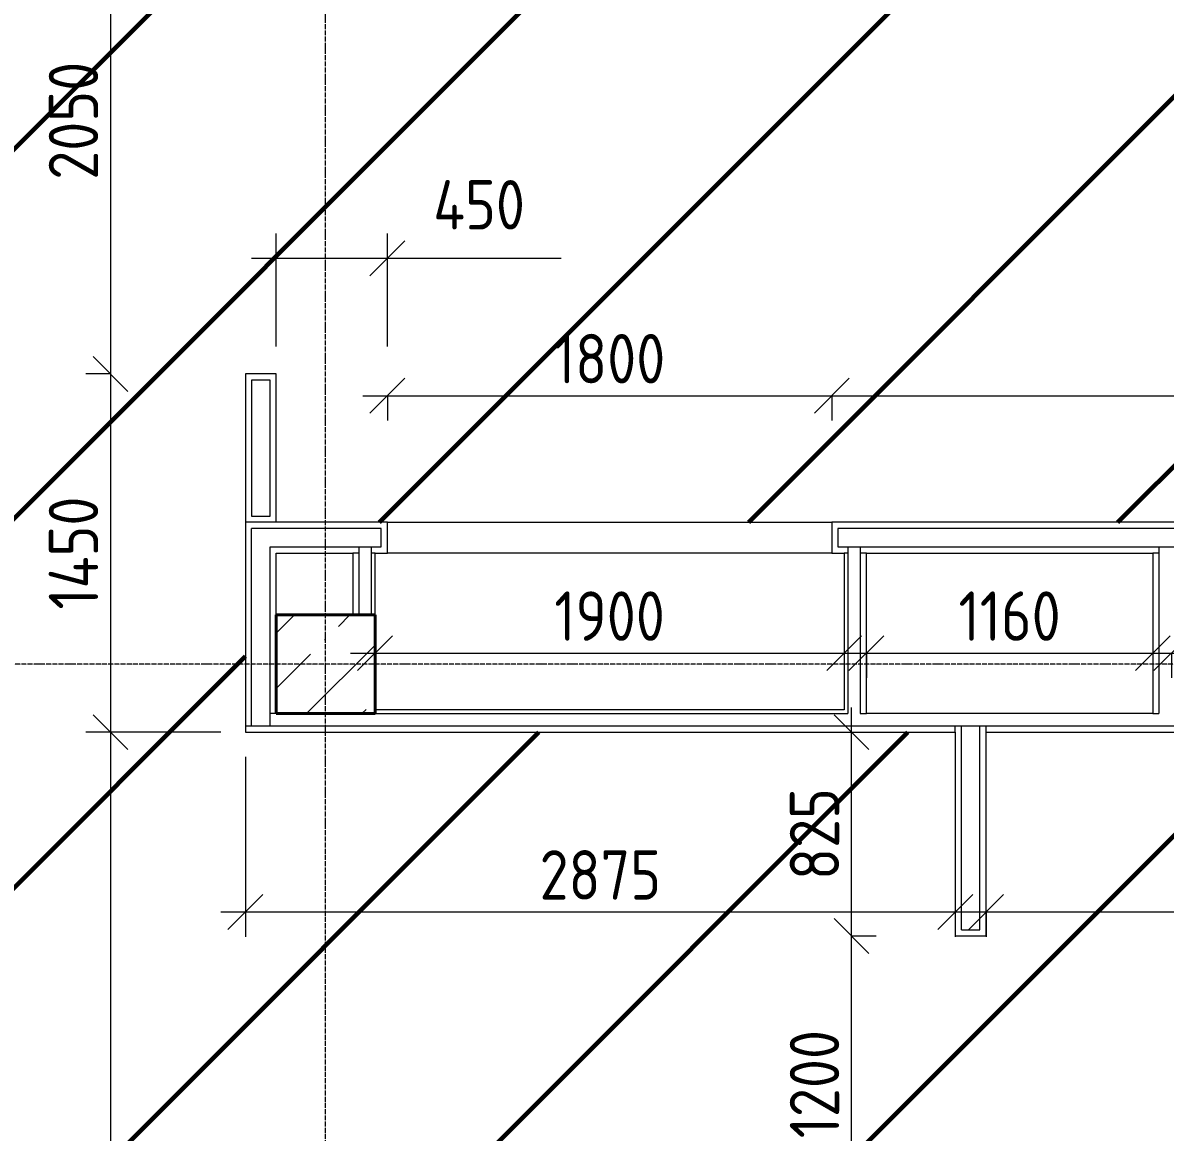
# Model space of a CAD drawing. Header units: millimetres. Extents: x -56773 to 323062, y -262288 to 76460.
# Drawn here: x -10417 to -5791, y -153487 to -148996 of the extents above; entities that cross this region are included whole.
import ezdxf

# ---------------------------------------------------------------- set-up
doc = ezdxf.new("R2010")
doc.units = ezdxf.units.MM
doc.linetypes.add('ADSK_Линия сетки', pattern=[25, 20, -2.5, 0, -2.5])
for name, color, linetype, lineweight in [('1.1)Стяжка керамзит  2 этаж', 5, 'Continuous', 60), ('Несущие колонны', 7, 'Continuous', 18), ('Оси', 7, 'Continuous', 9), ('Размеры', 7, 'Continuous', 9), ('Стены внутренние', 7, 'Continuous', 18), ('Стены штриховка', 7, 'Continuous', 9)]:
    doc.layers.add(name, color=color, linetype=linetype, lineweight=lineweight)
doc.styles.add('GOST Common_3', font='', dxfattribs={"width": 0.9, "height": 200})
doc.styles.get('GOST Common_3').set_extended_font_data('GOST Common')
doc.dimstyles.new('ADSK_Основной_2_0', dxfattribs={"dimscale": 304.8, "dimtxt": 201.142999, "dimasz": 0.463911, "dimexe": 0.328084, "dimexo": 0.328084, "dimgap": 0.164042, "dimtad": 1, "dimdec": 3, "dimrnd": 0.001, "dimdsep": 46, "dimtxsty": 'GOST Common_3', "dimblk1": 'OBLIQUE', "dimblk2": 'OBLIQUE', "dimsah": 1, "dimcen": 0.09, "dimdle": 0.328084, "dimazin": 2, "dimtfac": 1, "dimtdec": 4, "dimtix": 1, "dimtmove": 0, "dimatfit": 3, "dimfxl": 1, "dimtvp": 1, "dimtolj": 1, "dimtzin": 0, "dimlwd": 20, "dimlwe": 20, "dimarcsym": 2})
doc.dimstyles.new('ADSK_Основной_2_0_1', dxfattribs={"dimscale": 304.8, "dimtxt": 201.142999, "dimasz": 0.463911, "dimexe": 0.328084, "dimexo": 0.328084, "dimgap": 0.164042, "dimtad": 1, "dimdec": 3, "dimrnd": 0.001, "dimdsep": 46, "dimtxsty": 'GOST Common_3', "dimblk1": 'OBLIQUE', "dimblk2": 'OBLIQUE', "dimsah": 1, "dimcen": 0.09, "dimdle": 0.328084, "dimazin": 2, "dimtfac": 1, "dimtdec": 4, "dimtix": 1, "dimtmove": 1, "dimatfit": 3, "dimfxl": 1, "dimtvp": 1, "dimtolj": 1, "dimtzin": 0, "dimlwd": 20, "dimlwe": 20, "dimarcsym": 2})
doc.dimstyles.new('ADSK_Основной_2_0_2', dxfattribs={"dimscale": 304.8, "dimtxt": 201.142999, "dimasz": 0.463911, "dimexe": 0.328084, "dimexo": 0.328084, "dimgap": 0.164042, "dimtad": 1, "dimdec": 3, "dimrnd": 0.001, "dimdsep": 46, "dimtxsty": 'GOST Common_3', "dimblk1": 'OBLIQUE', "dimblk2": 'OBLIQUE', "dimsah": 1, "dimcen": 0.09, "dimdle": 0.328084, "dimazin": 2, "dimtfac": 1, "dimtdec": 4, "dimtix": 1, "dimtmove": 0, "dimatfit": 3, "dimfxl": 1, "dimtvp": 1, "dimtolj": 1, "dimtzin": 0, "dimlwd": 20, "dimlwe": 20, "dimarcsym": 2})

# ---------------------------------------------------------------- blocks, each defined once
blk = doc.blocks.new('ADSK_КолоннаЖБ_Прямоугольная - 400x400 мм-1807142-Кладочный план 3-го этажа')
at = {"layer": 'Несущие колонны', "lineweight": 40}
for p, q in [((-200, 200), (200, 200)), ((-200, -200), (-200, 200)), ((200, 200), (200, -200)), ((200, -200), (-200, -200))]:
    blk.add_line(p, q, dxfattribs=at)
blk = doc.blocks.new('_Oblique')
at = {"color": 0, "linetype": 'ByBlock', "lineweight": -2}
blk.add_line((-0.5, -0.5), (0.5, 0.5), dxfattribs=at)
blk = doc.blocks.new('*D5323')
at = {"layer": 'Defpoints', "color": 0, "transparency": 16777216}
for p in [(-9962, -148367.8), (-10061.9, -150417.8), (-9962, -150417.8)]:
    blk.add_point(p, dxfattribs=at)
at = {"layer": 'Размеры', "color": 0, "lineweight": 20, "transparency": 16777216}
for p, q in [((-10061.9, -148267.8), (-10061.9, -150517.8)), ((-10062, -148367.8), (-10161.9, -148367.8)), ((-10062, -150417.8), (-10161.9, -150417.8))]:
    blk.add_line(p, q, dxfattribs=at)
at = {"layer": 'Размеры', "color": 0, "lineweight": 20, "transparency": 16777216, "xscale": 141.4, "yscale": 141.4, "zscale": 141.4}
for p, rotation in [((-10061.9, -148367.8), 90), ((-10061.9, -150417.8), 270)]:
    blk.add_blockref('_Oblique', p, dxfattribs=dict(at, rotation=rotation))
at = {"layer": 'Размеры', "color": 0, "lineweight": 9, "transparency": 16777216, "insert": (-10211.9, -149392.8), "char_height": 200, "width": 605.475, "attachment_point": 5, "rotation": 90, "style": 'GOST Common_3'}
blk.add_mtext('\\A1;2050', dxfattribs=at)
blk = doc.blocks.new('*D5324')
at = {"layer": 'Defpoints', "color": 0, "transparency": 16777216}
for p in [(-9962, -150417.8), (-10061.9, -151867.8), (-9515.6, -151867.8)]:
    blk.add_point(p, dxfattribs=at)
at = {"layer": 'Размеры', "color": 0, "lineweight": 20, "transparency": 16777216}
for p, q in [((-10061.9, -150317.8), (-10061.9, -151967.8)), ((-10062, -150417.8), (-10161.9, -150417.8)), ((-9615.6, -151867.8), (-10161.9, -151867.8))]:
    blk.add_line(p, q, dxfattribs=at)
at = {"layer": 'Размеры', "color": 0, "lineweight": 20, "transparency": 16777216, "xscale": 141.4, "yscale": 141.4, "zscale": 141.4}
for p, rotation in [((-10061.9, -150417.8), 90), ((-10061.9, -151867.8), 270)]:
    blk.add_blockref('_Oblique', p, dxfattribs=dict(at, rotation=rotation))
at = {"layer": 'Размеры', "color": 0, "lineweight": 9, "transparency": 16777216, "insert": (-10211.9, -151142.8), "char_height": 200, "width": 580.928, "attachment_point": 5, "rotation": 90, "style": 'GOST Common_3'}
blk.add_mtext('\\A1;1450', dxfattribs=at)
blk = doc.blocks.new('*D5325')
at = {"layer": 'Defpoints', "color": 0, "transparency": 16777216}
for p in [(-9515.6, -151867.8), (-10061.9, -157542.8), (-9962, -157542.8)]:
    blk.add_point(p, dxfattribs=at)
at = {"layer": 'Размеры', "color": 0, "lineweight": 20, "transparency": 16777216}
for p, q in [((-10061.9, -151767.8), (-10061.9, -157642.8)), ((-9615.6, -151867.8), (-10161.9, -151867.8)), ((-10062, -157542.8), (-10161.9, -157542.8))]:
    blk.add_line(p, q, dxfattribs=at)
at = {"layer": 'Размеры', "color": 0, "lineweight": 20, "transparency": 16777216, "xscale": 141.4, "yscale": 141.4, "zscale": 141.4}
for p, rotation in [((-10061.9, -151867.8), 90), ((-10061.9, -157542.8), 270)]:
    blk.add_blockref('_Oblique', p, dxfattribs=dict(at, rotation=rotation))
at = {"layer": 'Размеры', "color": 0, "lineweight": 9, "transparency": 16777216, "insert": (-10211.9, -154705.3), "char_height": 200, "width": 605.475, "attachment_point": 5, "rotation": 90, "style": 'GOST Common_3'}
blk.add_mtext('\\A1;5675', dxfattribs=at)
blk = doc.blocks.new('*D5552')
at = {"layer": 'Defpoints', "color": 0, "transparency": 16777216}
for p in [(-8940.6, -149949.5), (-9390.6, -150406), (-8940.6, -150406)]:
    blk.add_point(p, dxfattribs=at)
at = {"layer": 'Размеры', "color": 0, "lineweight": 20, "transparency": 16777216}
for p, q in [((-9390.6, -150306), (-9390.6, -149849.5)), ((-8940.6, -150306), (-8940.6, -149849.5)), ((-9490.6, -149949.5), (-8940.6, -149949.5)), ((-8940.6, -149949.5), (-8236.4, -149949.5))]:
    blk.add_line(p, q, dxfattribs=at)
at = {"layer": 'Размеры', "color": 0, "lineweight": 20, "transparency": 16777216, "xscale": 141.4, "yscale": 141.4, "zscale": 141.4, "rotation": 180}
blk.add_blockref('_Oblique', (-9390.6, -149949.5), dxfattribs=at)
at = {"layer": 'Размеры', "color": 0, "lineweight": 20, "transparency": 16777216, "xscale": 141.4, "yscale": 141.4, "zscale": 141.4}
blk.add_blockref('_Oblique', (-8940.6, -149949.5), dxfattribs=at)
at = {"layer": 'Размеры', "color": 0, "lineweight": 9, "transparency": 16777216, "insert": (-8755.1, -149632.8), "char_height": 200, "width": 474.561, "attachment_point": 1, "line_spacing_factor": 1.022761, "style": 'GOST Common_3'}
blk.add_mtext('\\A1;450', dxfattribs=at)
blk = doc.blocks.new('*D5553')
at = {"layer": 'Defpoints', "color": 0, "transparency": 16777216}
for p in [(-8940.6, -150406), (-7140.6, -150406), (-7140.6, -150505.9)]:
    blk.add_point(p, dxfattribs=at)
at = {"layer": 'Размеры', "color": 0, "lineweight": 20, "transparency": 16777216}
for p, q in [((-9040.6, -150505.9), (-7040.6, -150505.9)), ((-8940.6, -150506), (-8940.6, -150605.9)), ((-7140.6, -150506), (-7140.6, -150605.9))]:
    blk.add_line(p, q, dxfattribs=at)
at = {"layer": 'Размеры', "color": 0, "lineweight": 20, "transparency": 16777216, "xscale": 141.4, "yscale": 141.4, "zscale": 141.4, "rotation": 180}
blk.add_blockref('_Oblique', (-8940.6, -150505.9), dxfattribs=at)
at = {"layer": 'Размеры', "color": 0, "lineweight": 20, "transparency": 16777216, "xscale": 141.4, "yscale": 141.4, "zscale": 141.4}
blk.add_blockref('_Oblique', (-7140.6, -150505.9), dxfattribs=at)
at = {"layer": 'Размеры', "color": 0, "lineweight": 9, "transparency": 16777216, "insert": (-8040.6, -150355.9), "char_height": 200, "width": 560.473, "attachment_point": 5, "style": 'GOST Common_3'}
blk.add_mtext('\\A1;1800', dxfattribs=at)
blk = doc.blocks.new('*D5554')
at = {"layer": 'Defpoints', "color": 0, "transparency": 16777216}
for p in [(-7140.6, -150406), (-1890.6, -150406), (-1890.6, -150505.9)]:
    blk.add_point(p, dxfattribs=at)
at = {"layer": 'Размеры', "color": 0, "lineweight": 20, "transparency": 16777216}
for p, q in [((-7240.6, -150505.9), (-1790.6, -150505.9)), ((-7140.6, -150506), (-7140.6, -150605.9)), ((-1890.6, -150506), (-1890.6, -150605.9))]:
    blk.add_line(p, q, dxfattribs=at)
at = {"layer": 'Размеры', "color": 0, "lineweight": 20, "transparency": 16777216, "xscale": 141.4, "yscale": 141.4, "zscale": 141.4, "rotation": 180}
blk.add_blockref('_Oblique', (-7140.6, -150505.9), dxfattribs=at)
at = {"layer": 'Размеры', "color": 0, "lineweight": 20, "transparency": 16777216, "xscale": 141.4, "yscale": 141.4, "zscale": 141.4}
blk.add_blockref('_Oblique', (-1890.6, -150505.9), dxfattribs=at)
at = {"layer": 'Размеры', "color": 0, "lineweight": 9, "transparency": 16777216, "insert": (-4515.6, -150355.9), "char_height": 200, "width": 605.475, "attachment_point": 5, "style": 'GOST Common_3'}
blk.add_mtext('\\A1;5250', dxfattribs=at)
blk = doc.blocks.new('*D5566')
at = {"layer": 'Defpoints', "color": 0, "transparency": 16777216}
for p in [(-7160.8, -152692.8), (-7060.8, -152692.8), (-7160.8, -153892.8)]:
    blk.add_point(p, dxfattribs=at)
at = {"layer": 'Размеры', "color": 0, "lineweight": 20, "transparency": 16777216}
for p, q in [((-7060.8, -153992.8), (-7060.8, -152592.8)), ((-7060.8, -152692.8), (-6960.8, -152692.8)), ((-7060.8, -153892.8), (-6960.8, -153892.8))]:
    blk.add_line(p, q, dxfattribs=at)
at = {"layer": 'Размеры', "color": 0, "lineweight": 20, "transparency": 16777216, "xscale": 141.4, "yscale": 141.4, "zscale": 141.4}
for p, rotation in [((-7060.8, -152692.8), 90), ((-7060.8, -153892.8), 270)]:
    blk.add_blockref('_Oblique', p, dxfattribs=dict(at, rotation=rotation))
at = {"layer": 'Размеры', "color": 0, "lineweight": 9, "transparency": 16777216, "insert": (-7210.8, -153292.8), "char_height": 200, "width": 560.473, "attachment_point": 5, "rotation": 90, "style": 'GOST Common_3'}
blk.add_mtext('\\A1;1200', dxfattribs=at)
blk = doc.blocks.new('*D5567')
at = {"layer": 'Defpoints', "color": 0, "transparency": 16777216}
for p in [(-7160.8, -151867.8), (-7060.8, -151867.8), (-7160.8, -152692.8)]:
    blk.add_point(p, dxfattribs=at)
at = {"layer": 'Размеры', "color": 0, "lineweight": 20, "transparency": 16777216}
for p, q in [((-7060.8, -152792.8), (-7060.8, -151767.8)), ((-7060.8, -151867.8), (-6960.8, -151867.8)), ((-7060.8, -152692.8), (-6960.8, -152692.8))]:
    blk.add_line(p, q, dxfattribs=at)
at = {"layer": 'Размеры', "color": 0, "lineweight": 20, "transparency": 16777216, "xscale": 141.4, "yscale": 141.4, "zscale": 141.4}
for p, rotation in [((-7060.8, -151867.8), 90), ((-7060.8, -152692.8), 270)]:
    blk.add_blockref('_Oblique', p, dxfattribs=dict(at, rotation=rotation))
at = {"layer": 'Размеры', "color": 0, "lineweight": 9, "transparency": 16777216, "insert": (-7210.8, -152280.3), "char_height": 200, "width": 454.106, "attachment_point": 5, "rotation": 90, "style": 'GOST Common_3'}
blk.add_mtext('\\A1;825', dxfattribs=at)
blk = doc.blocks.new('*D5627')
at = {"layer": 'Defpoints', "color": 0, "transparency": 16777216}
for p in [(-9515.6, -151867.8), (-6640.6, -152495.8), (-6640.6, -152595.8)]:
    blk.add_point(p, dxfattribs=at)
at = {"layer": 'Размеры', "color": 0, "lineweight": 20, "transparency": 16777216}
for p, q in [((-9515.6, -151967.8), (-9515.6, -152695.8)), ((-9615.6, -152595.8), (-6540.6, -152595.8)), ((-6640.6, -152595.8), (-6640.6, -152695.8))]:
    blk.add_line(p, q, dxfattribs=at)
at = {"layer": 'Размеры', "color": 0, "lineweight": 20, "transparency": 16777216, "xscale": 141.4, "yscale": 141.4, "zscale": 141.4, "rotation": 180}
blk.add_blockref('_Oblique', (-9515.6, -152595.8), dxfattribs=at)
at = {"layer": 'Размеры', "color": 0, "lineweight": 20, "transparency": 16777216, "xscale": 141.4, "yscale": 141.4, "zscale": 141.4}
blk.add_blockref('_Oblique', (-6640.6, -152595.8), dxfattribs=at)
at = {"layer": 'Размеры', "color": 0, "lineweight": 9, "transparency": 16777216, "insert": (-8078.1, -152445.8), "char_height": 200, "width": 605.475, "attachment_point": 5, "style": 'GOST Common_3'}
blk.add_mtext('\\A1;2875', dxfattribs=at)
blk = doc.blocks.new('*D5628')
at = {"layer": 'Defpoints', "color": 0, "transparency": 16777216}
for p in [(-6515.6, -152495.8), (-3390.6, -152495.8), (-3390.6, -152595.8)]:
    blk.add_point(p, dxfattribs=at)
at = {"layer": 'Размеры', "color": 0, "lineweight": 20, "transparency": 16777216}
for p, q in [((-6615.6, -152595.8), (-3290.6, -152595.8)), ((-6515.6, -152595.8), (-6515.6, -152695.8)), ((-3390.6, -152595.8), (-3390.6, -152695.8))]:
    blk.add_line(p, q, dxfattribs=at)
at = {"layer": 'Размеры', "color": 0, "lineweight": 20, "transparency": 16777216, "xscale": 141.4, "yscale": 141.4, "zscale": 141.4, "rotation": 180}
blk.add_blockref('_Oblique', (-6515.6, -152595.8), dxfattribs=at)
at = {"layer": 'Размеры', "color": 0, "lineweight": 20, "transparency": 16777216, "xscale": 141.4, "yscale": 141.4, "zscale": 141.4}
blk.add_blockref('_Oblique', (-3390.6, -152595.8), dxfattribs=at)
at = {"layer": 'Размеры', "color": 0, "lineweight": 9, "transparency": 16777216, "insert": (-4953.1, -152445.8), "char_height": 200, "width": 560.473, "attachment_point": 5, "style": 'GOST Common_3'}
blk.add_mtext('\\A1;3125', dxfattribs=at)
blk = doc.blocks.new('*D5629')
at = {"layer": 'Defpoints', "color": 0, "transparency": 16777216}
for p in [(-8990.6, -151448.1), (-7090.6, -151448.1), (-7090.6, -151548)]:
    blk.add_point(p, dxfattribs=at)
at = {"layer": 'Размеры', "color": 0, "lineweight": 20, "transparency": 16777216}
for p, q in [((-9090.6, -151548), (-6990.6, -151548)), ((-8990.6, -151548.1), (-8990.6, -151648)), ((-7090.6, -151548.1), (-7090.6, -151648))]:
    blk.add_line(p, q, dxfattribs=at)
at = {"layer": 'Размеры', "color": 0, "lineweight": 20, "transparency": 16777216, "xscale": 141.4, "yscale": 141.4, "zscale": 141.4, "rotation": 180}
blk.add_blockref('_Oblique', (-8990.6, -151548), dxfattribs=at)
at = {"layer": 'Размеры', "color": 0, "lineweight": 20, "transparency": 16777216, "xscale": 141.4, "yscale": 141.4, "zscale": 141.4}
blk.add_blockref('_Oblique', (-7090.6, -151548), dxfattribs=at)
at = {"layer": 'Размеры', "color": 0, "lineweight": 9, "transparency": 16777216, "insert": (-8040.6, -151398), "char_height": 200, "width": 560.473, "attachment_point": 5, "style": 'GOST Common_3'}
blk.add_mtext('\\A1;1900', dxfattribs=at)
blk = doc.blocks.new('*D5630')
at = {"layer": 'Defpoints', "color": 0, "transparency": 16777216}
for p in [(-7000.6, -151448.1), (-5840.6, -151448.1), (-5840.6, -151548)]:
    blk.add_point(p, dxfattribs=at)
at = {"layer": 'Размеры', "color": 0, "lineweight": 20, "transparency": 16777216}
for p, q in [((-7100.6, -151548), (-5740.6, -151548)), ((-7000.6, -151548.1), (-7000.6, -151648)), ((-5840.6, -151548.1), (-5840.6, -151648))]:
    blk.add_line(p, q, dxfattribs=at)
at = {"layer": 'Размеры', "color": 0, "lineweight": 20, "transparency": 16777216, "xscale": 141.4, "yscale": 141.4, "zscale": 141.4, "rotation": 180}
blk.add_blockref('_Oblique', (-7000.6, -151548), dxfattribs=at)
at = {"layer": 'Размеры', "color": 0, "lineweight": 20, "transparency": 16777216, "xscale": 141.4, "yscale": 141.4, "zscale": 141.4}
blk.add_blockref('_Oblique', (-5840.6, -151548), dxfattribs=at)
at = {"layer": 'Размеры', "color": 0, "lineweight": 9, "transparency": 16777216, "insert": (-6420.6, -151398), "char_height": 200, "width": 515.472, "attachment_point": 5, "style": 'GOST Common_3'}
blk.add_mtext('\\A1;1160', dxfattribs=at)
blk = doc.blocks.new('*D5631')
at = {"layer": 'Defpoints', "color": 0, "transparency": 16777216}
for p in [(-5765.6, -151448.1), (-4165.6, -151448.1), (-4165.6, -151548)]:
    blk.add_point(p, dxfattribs=at)
at = {"layer": 'Размеры', "color": 0, "lineweight": 20, "transparency": 16777216}
for p, q in [((-5865.6, -151548), (-4065.6, -151548)), ((-5765.6, -151548.1), (-5765.6, -151648)), ((-4165.6, -151548.1), (-4165.6, -151648))]:
    blk.add_line(p, q, dxfattribs=at)
at = {"layer": 'Размеры', "color": 0, "lineweight": 20, "transparency": 16777216, "xscale": 141.4, "yscale": 141.4, "zscale": 141.4, "rotation": 180}
blk.add_blockref('_Oblique', (-5765.6, -151548), dxfattribs=at)
at = {"layer": 'Размеры', "color": 0, "lineweight": 20, "transparency": 16777216, "xscale": 141.4, "yscale": 141.4, "zscale": 141.4}
blk.add_blockref('_Oblique', (-4165.6, -151548), dxfattribs=at)
at = {"layer": 'Размеры', "color": 0, "lineweight": 9, "transparency": 16777216, "insert": (-4965.6, -151398), "char_height": 200, "width": 560.473, "attachment_point": 5, "style": 'GOST Common_3'}
blk.add_mtext('\\A1;1600', dxfattribs=at)

msp = doc.modelspace()

# ---------------------------------------------------------------- hatches: boundary and pattern name
at = {"layer": '1.1)Стяжка керамзит  2 этаж', "transparency": 33554687}
h = msp.add_hatch(dxfattribs=at)
h.set_pattern_fill('ANSI31', color=5, scale=333)
h.paths.add_polyline_path([(-2581.3513, -147767.7816), (-5115.6385, -147767.7816), (-6215.6385, -147758.999), (-6215.6385, -147767.7816), (-6915.6385, -147767.7816), (-8015.6385, -147755.1854), (-8015.6385, -147767.7816), (-9390.6385, -147767.7816), (-9390.6385, -148367.7816), (-9515.6385, -148367.7816), (-9515.6385, -147767.7816), (-9765.6385, -147767.7816), (-11060.9949, -147720.3127), (-11060.9949, -157542.7816), (-10540.6385, -157542.7816), (-9390.6385, -157542.7816), (-9390.6385, -157392.7816), (-8990.6385, -157392.7816), (-8990.6385, -157542.7816), (-6640.6385, -157542.7816), (-6640.6385, -153892.7816), (-6515.6385, -153892.7816), (-6515.6385, -157542.7816), (-3390.6385, -157542.7816), (-3390.6385, -157392.7816), (-3390.6385, -151867.7816), (-6515.6385, -151867.7816), (-6515.6385, -152692.7816), (-6640.6385, -152692.7816), (-6640.6385, -151867.7816), (-9515.6385, -151867.7816), (-9515.6385, -150417.7816), (-9390.6385, -150417.7816), (-9390.6385, -151017.7816), (-8940.6385, -151017.7816), (-7140.6385, -151017.7816), (-2581.3513, -151017.7816)])
at = {"layer": 'Несущие колонны', "lineweight": 9}
h = msp.add_hatch(dxfattribs=at)
h.set_pattern_fill('FP_1', color=256, style=0, pattern_type=2)
h.set_pattern_definition([(45, (9.36, -150597.75), (-224.506, 224.506), []), (45, (233.87, -150597.75), (-224.506, 224.506), [396.875, -79.375, 3.353, -76.022])])
h.paths.add_polyline_path([(-8990.6385, -151792.7816), (-8990.6385, -151392.7816), (-9390.6385, -151392.7816), (-9390.6385, -151792.7816)])

# ---------------------------------------------------------------- linework, layer by layer
for p, q in [((-8990.6385, -151392.7816), (-9390.6385, -151392.7816)), ((-9390.6385, -151392.7816), (-9390.6385, -151792.7816)), ((-8990.6385, -151777.7816), (-8990.6385, -151392.7816)), ((-8990.6385, -151792.7816), (-8990.6385, -151777.7816)), ((-9390.6385, -151792.7816), (-8990.6385, -151792.7816))]:
    msp.add_line(p, q, dxfattribs=at)
at = {"layer": 'Оси', "linetype": 'ADSK_Линия сетки', "lineweight": 5}
for p, q in [((-9190.6385, -161571.6329), (-9190.6385, -126096.8365)), ((62587.9153, -151592.7816), (-25230.7352, -151592.7816))]:
    msp.add_line(p, q, dxfattribs=at)
at = {"layer": 'Стены внутренние', "lineweight": 5}
for p, q in [((-9515.6385, -150417.7816), (-9515.6385, -151867.7816)), ((-9390.6385, -150417.7816), (-9515.6385, -150417.7816)), ((-9390.6385, -151017.7816), (-9390.6385, -150417.7816)), ((-8940.6385, -151017.7816), (-9515.6385, -151017.7816)), ((-8940.6385, -151142.7816), (-8940.6385, -151017.7816)), ((-8940.6385, -151017.7816), (-7140.6385, -151017.7816)), ((-1890.6385, -151017.7816), (-7140.6385, -151017.7816)), ((-7140.6385, -151017.7816), (-7140.6385, -151142.7816)), ((-9390.6385, -151142.7816), (-9080.6385, -151142.7816)), ((-9390.6385, -151792.7816), (-9390.6385, -151142.7816)), ((-9080.6385, -151142.7816), (-9080.6385, -151392.7816)), ((-8990.6385, -151142.7816), (-8940.6385, -151142.7816)), ((-8990.6385, -151392.7816), (-8990.6385, -151142.7816)), ((-7140.6385, -151142.7816), (-8940.6385, -151142.7816)), ((-7140.6385, -151142.7816), (-7090.6385, -151142.7816)), ((-7090.6385, -151142.7816), (-7090.6385, -151777.7816)), ((-7000.6385, -151142.7816), (-5840.6385, -151142.7816)), ((-7000.6385, -151792.7816), (-7000.6385, -151142.7816)), ((-5840.6385, -151142.7816), (-5840.6385, -151792.7816)), ((-9080.6385, -151392.7816), (-8990.6385, -151392.7816)), ((-7090.6385, -151777.7816), (-8990.6385, -151777.7816)), ((-8990.6385, -151777.7816), (-8990.6385, -151792.7816)), ((-8990.6385, -151792.7816), (-9390.6385, -151792.7816)), ((-5840.6385, -151792.7816), (-7000.6385, -151792.7816)), ((-9515.6385, -151867.7816), (-6640.6385, -151867.7816)), ((-6640.6385, -151867.7816), (-6640.6385, -152692.7816)), ((-6515.6385, -152692.7816), (-6515.6385, -151867.7816)), ((-6515.6385, -151867.7816), (-3390.6385, -151867.7816)), ((-6640.6385, -152692.7816), (-6515.6385, -152692.7816))]:
    msp.add_line(p, q, dxfattribs=at)
at = {"layer": 'Стены штриховка', "lineweight": 9}
for p, q in [((-9415.6385, -150442.7816), (-9490.6385, -150442.7816)), ((-9490.6385, -150442.7816), (-9490.6385, -150992.7816)), ((-9415.6385, -150992.7816), (-9415.6385, -150442.7816)), ((-9490.6385, -150992.7816), (-9415.6385, -150992.7816)), ((-8965.6385, -151042.7816), (-9490.6385, -151042.7816)), ((-9490.6385, -151842.7816), (-9490.6385, -151042.7816)), ((-8965.6385, -151117.7816), (-8965.6385, -151042.7816)), ((-1915.6385, -151042.7816), (-7115.6385, -151042.7816)), ((-7115.6385, -151042.7816), (-7115.6385, -151117.7816)), ((-9415.6385, -151117.7816), (-8965.6385, -151117.7816)), ((-9415.6385, -151842.7816), (-9415.6385, -151117.7816)), ((-9055.6385, -151117.7816), (-9055.6385, -151392.7816)), ((-9005.6385, -151117.7816), (-9005.6385, -151392.7816)), ((-7115.6385, -151117.7816), (-7025.6385, -151117.7816)), ((-7075.6385, -151117.7816), (-1915.6385, -151117.7816)), ((-7075.6385, -151117.7816), (-7075.6385, -151792.7816)), ((-7025.6385, -151117.7816), (-7025.6385, -151792.7816)), ((-5815.6385, -151117.7816), (-5815.6385, -151792.7816)), ((-9055.6385, -151142.7816), (-9080.6385, -151142.7816)), ((-8990.6385, -151142.7816), (-9005.6385, -151142.7816)), ((-7075.6385, -151142.7816), (-7090.6385, -151142.7816)), ((-7000.6385, -151142.7816), (-7025.6385, -151142.7816)), ((-5815.6385, -151142.7816), (-5840.6385, -151142.7816)), ((-9390.6385, -151792.7816), (-9415.6385, -151792.7816)), ((-8990.6385, -151792.7816), (-7075.6385, -151792.7816)), ((-7025.6385, -151792.7816), (-7000.6385, -151792.7816)), ((-5840.6385, -151792.7816), (-5815.6385, -151792.7816)), ((-9515.6385, -151842.7816), (-2015.6385, -151842.7816)), ((-6640.6385, -151867.7816), (-6640.6385, -151842.7816)), ((-6615.6385, -152667.7816), (-6615.6385, -151842.7816)), ((-6540.6385, -152667.7816), (-6540.6385, -151842.7816)), ((-6515.6385, -151867.7816), (-6515.6385, -151842.7816)), ((-6615.6385, -152667.7816), (-6540.6385, -152667.7816))]:
    msp.add_line(p, q, dxfattribs=at)

# ---------------------------------------------------------------- block references
at = {"layer": 'Несущие колонны', "lineweight": 40, "rotation": 89.9999999999999}
msp.add_blockref('ADSK_КолоннаЖБ_Прямоугольная - 400x400 мм-1807142-Кладочный план 3-го этажа', (-9190.6385, -151592.7816), dxfattribs=at)

# ---------------------------------------------------------------- dimensions: what is measured, and where the dimension line sits
at = {"layer": 'Размеры', "lineweight": 9}
for base, p1, p2, dimstyle, override, picture, middle in [((-10061.9379, -150417.7816), (-9961.953, -148367.7816), (-9961.953, -150417.7816), 'ADSK_Основной_2_0_1', {"dimpost": '<>', "dimfxl": 2050}, '*D5323', (-10211.9379, -149392.7816)), ((-10061.9379, -151867.7816), (-9961.953, -150417.7816), (-9515.6385, -151867.7816), 'ADSK_Основной_2_0_1', {"dimpost": '<>', "dimfxl": 1517.134362}, '*D5324', (-10211.9379, -151142.7816)), ((-10061.9379, -157542.7816), (-9515.6385, -151867.7816), (-9961.953, -157542.7816), 'ADSK_Основной_2_0_1', {"dimpost": '<>', "dimfxl": 5692.523313}, '*D5325', (-10211.9379, -154705.2816)), ((-7060.8465, -151867.7816), (-7160.8314, -152692.7816), (-7160.8314, -151867.7816), 'ADSK_Основной_2_0_2', {"dimpost": '<>', "dimfxl": 825}, '*D5567', (-7210.8465, -152280.2816)), ((-7060.8465, -152692.7816), (-7160.8314, -153892.7816), (-7160.8314, -152692.7816), 'ADSK_Основной_2_0_2', {"dimpost": '<>', "dimfxl": 1200}, '*D5566', (-7210.8465, -153292.7816))]:
    dim = msp.add_linear_dim(base=base, p1=p1, p2=p2, angle=90, dimstyle=dimstyle, override=override, dxfattribs=at)
    dim.commit()
    dim.dimension.update_dxf_attribs({"geometry": picture, "text_midpoint": middle})
dim = msp.add_linear_dim(base=(-8940.6385, -149949.4733), p1=(-9390.6385, -150405.9522), p2=(-8940.6385, -150405.9522), dimstyle='ADSK_Основной_2_0', override={"dimpost": '<>', "dimfxl": 450}, dxfattribs=at)
dim.commit()
dim.dimension.update_dxf_attribs({"geometry": '*D5552', "text_midpoint": (-8517.8099, -149949.4733), "dimtype": 160})
for base, p1, p2, override, picture, middle in [((-7140.6385, -150505.9371), (-8940.6385, -150405.9522), (-7140.6385, -150405.9522), {"dimpost": '<>', "dimfxl": 1800}, '*D5553', (-8040.6385, -150355.9371)), ((-1890.6385, -150505.9371), (-7140.6385, -150405.9522), (-1890.6385, -150405.9522), {"dimpost": '<>', "dimfxl": 5250}, '*D5554', (-4515.6385, -150355.9371)), ((-7090.6385, -151548.0377), (-8990.6385, -151448.0528), (-7090.6385, -151448.0528), {"dimpost": '<>', "dimfxl": 1900}, '*D5629', (-8040.6385, -151398.0377)), ((-5840.6385, -151548.0377), (-7000.6385, -151448.0528), (-5840.6385, -151448.0528), {"dimpost": '<>', "dimfxl": 1160}, '*D5630', (-6420.6385, -151398.0377)), ((-4165.6385, -151548.0377), (-5765.6385, -151448.0528), (-4165.6385, -151448.0528), {"dimpost": '<>', "dimfxl": 1600}, '*D5631', (-4965.6385, -151398.0377)), ((-6640.6385, -152595.8342), (-9515.6385, -151867.7816), (-6640.6385, -152495.8493), {"dimpost": '<>', "dimfxl": 2942.803766}, '*D5627', (-8078.1385, -152445.8342)), ((-3390.6385, -152595.8342), (-6515.6385, -152495.8493), (-3390.6385, -152495.8493), {"dimpost": '<>', "dimfxl": 3125}, '*D5628', (-4953.1385, -152445.8342))]:
    dim = msp.add_linear_dim(base=base, p1=p1, p2=p2, dimstyle='ADSK_Основной_2_0_2', override=override, dxfattribs=at)
    dim.commit()
    dim.dimension.update_dxf_attribs({"geometry": picture, "text_midpoint": middle})

doc.saveas('drawing.dxf')
